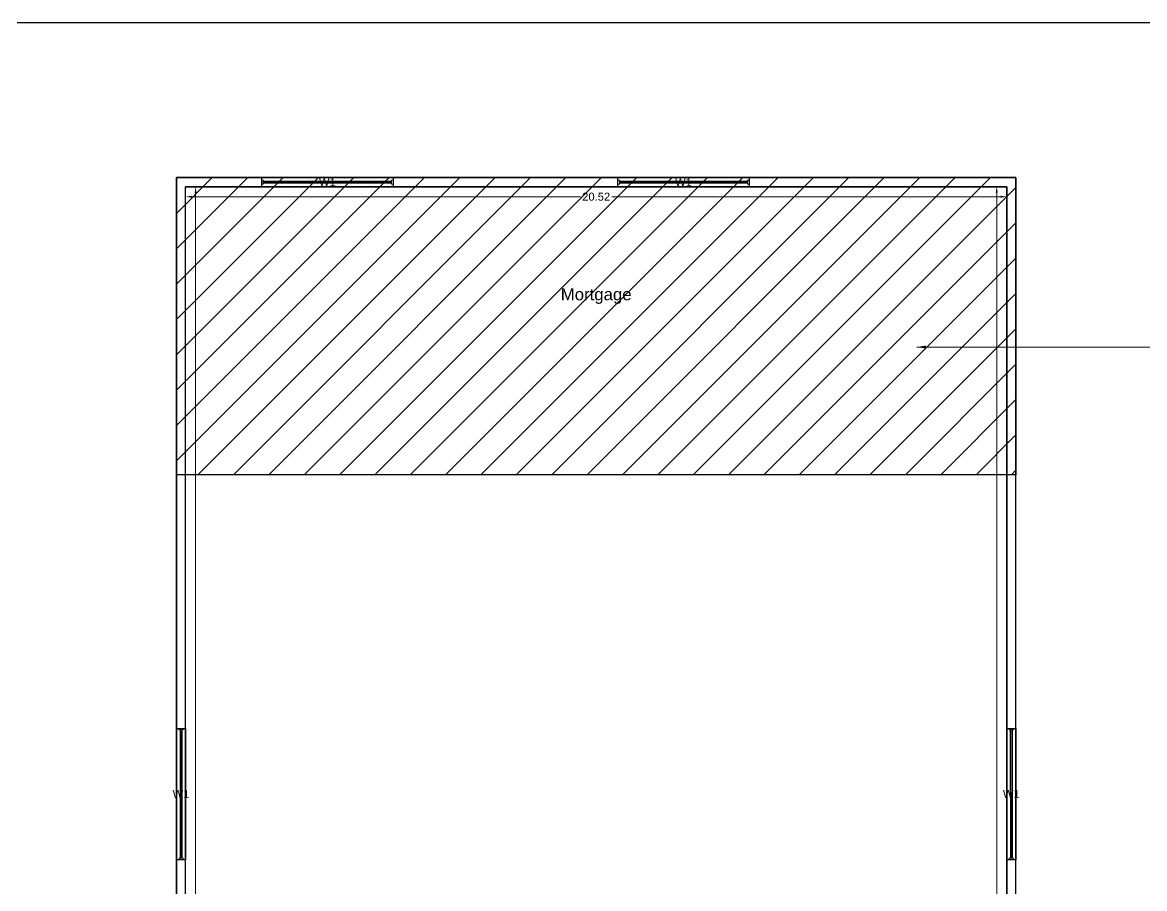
# Model space of a CAD drawing. Header units: metres. Extents: x 25391 to 25818, y 51852 to 52034.
# Drawn here: x 25689.45 to 25717.5, y 51933.65 to 51955.3 of the extents above; entities that cross this region are included whole.
import ezdxf

# ---------------------------------------------------------------- set-up
doc = ezdxf.new("R2010")
doc.units = ezdxf.units.M
doc.header["$MEASUREMENT"] = 0
doc.layers.get('0').update_dxf_attribs({"true_color": 0xffffff})
for name, color, linetype, true_color in [('__BN_CommBUAOutline', 7, 'Continuous', 0x008000), ('__BN_FloorPlan', 153, 'Continuous', 0x7e9dbd), ('__BN_MortgageArea', 147, 'Continuous', 0x455f68), ('__BN_Room', 72, 'Continuous', 0x5ebd00), ('__BN_RoomDimensions', 7, 'Continuous', 0x40e0d0), ('__BN_UnitBUA', 191, 'Continuous', 0xd4aaff), ('__BN_Window', 115, 'Continuous', 0x56816b)]:
    doc.layers.add(name, color=color, linetype=linetype, true_color=true_color)
doc.layers.add('h', color=7, linetype='Continuous')
doc.layers.add('WINDOWS', color=1, linetype='Continuous', lineweight=15)
doc.styles.add('BuildNowFont', font='arial.ttf')
doc.styles.add('PreDCRFont', font='arial.ttf', dxfattribs={"height": 0.25})
doc.dimstyles.new('DIMENSIONS_STYLE', dxfattribs={"dimtxt": 0.2, "dimasz": 0.15, "dimexe": 0.1, "dimexo": 0, "dimgap": 0.05, "dimtad": 0, "dimdsep": 46, "dimtxsty": 'BuildNowFont', "dimcen": 0.09, "dimclrd": 256, "dimclre": 256, "dimclrt": 256, "dimadec": 0, "dimazin": 0, "dimtfac": 1, "dimtdec": 4, "dimtofl": 0, "dimtmove": 0, "dimatfit": 3, "dimfxl": 1, "dimtolj": 1, "dimtzin": 0, "dimlwd": 15, "dimlwe": 9, "dimarcsym": 0})
doc.dimstyles.new('PDCR-PLOT-INT', dxfattribs={"dimtxt": 0.25, "dimasz": 0.23, "dimexe": 0.25, "dimexo": 0.25, "dimgap": 0.25, "dimtad": 0, "dimzin": 0, "dimdsep": 46, "dimtxsty": 'PreDCRFont', "dimblk": 'OBLIQUE', "dimcen": 0.5, "dimdle": 0.1, "dimadec": 0, "dimazin": 0, "dimtfac": 1, "dimtix": 1, "dimtofl": 0, "dimtmove": 1, "dimatfit": 1, "dimfxl": 1, "dimtolj": 1, "dimtzin": 0, "dimlwd": 15, "dimarcsym": 0})

# ---------------------------------------------------------------- blocks, each defined once
blk = doc.blocks.new('_Oblique')
at = {"color": 0, "linetype": 'ByBlock', "lineweight": -2}
blk.add_line((-0.5, -0.5), (0.5, 0.5), dxfattribs=at)
blk = doc.blocks.new('*D100')
at = {"layer": '__BN_RoomDimensions', "color": 9, "lineweight": 9, "true_color": 0xc0c0c0, "transparency": 16777216}
for p, q in [((25693.531, 51951.192), (25693.531, 51950.842)), ((25714.051, 51951.192), (25714.051, 51950.842))]:
    blk.add_line(p, q, dxfattribs=at)
at = {"layer": '__BN_RoomDimensions', "color": 9, "lineweight": 15, "true_color": 0xc0c0c0, "transparency": 16777216}
for p, q in [((25693.681, 51950.942), (25703.403, 51950.942)), ((25713.901, 51950.942), (25704.179, 51950.942))]:
    blk.add_line(p, q, dxfattribs=at)
at = {"layer": '__BN_RoomDimensions', "color": 9, "true_color": 0xc0c0c0, "transparency": 16777216}
for points in [[(25693.681, 51950.967), (25693.681, 51950.917), (25693.531, 51950.942)], [(25713.901, 51950.967), (25713.901, 51950.917), (25714.051, 51950.942)]]:
    blk.add_solid(points, dxfattribs=at)
at = {"layer": 'Defpoints', "color": 0, "transparency": 16777216}
for p in [(25693.531, 51951.192), (25714.051, 51951.192), (25714.051, 51950.942)]:
    blk.add_point(p, dxfattribs=at)
at = {"layer": '__BN_RoomDimensions', "color": 9, "true_color": 0xc0c0c0, "transparency": 16777216, "insert": (25703.791, 51950.942), "char_height": 0.2, "attachment_point": 5, "style": 'BuildNowFont'}
blk.add_mtext('\\A1;20.52 ', dxfattribs=at)
blk = doc.blocks.new('*D101')
at = {"layer": '__BN_RoomDimensions', "color": 9, "lineweight": 9, "true_color": 0xc0c0c0, "transparency": 16777216}
for p, q in [((25714.051, 51951.192), (25713.701, 51951.192)), ((25714.051, 51903.463), (25713.701, 51903.463))]:
    blk.add_line(p, q, dxfattribs=at)
at = {"layer": '__BN_RoomDimensions', "color": 9, "lineweight": 15, "true_color": 0xc0c0c0, "transparency": 16777216}
for p, q in [((25713.801, 51951.042), (25713.801, 51927.719)), ((25713.801, 51903.613), (25713.801, 51926.936))]:
    blk.add_line(p, q, dxfattribs=at)
at = {"layer": '__BN_RoomDimensions', "color": 9, "true_color": 0xc0c0c0, "transparency": 16777216}
for points in [[(25713.776, 51951.042), (25713.826, 51951.042), (25713.801, 51951.192)], [(25713.776, 51903.613), (25713.826, 51903.613), (25713.801, 51903.463)]]:
    blk.add_solid(points, dxfattribs=at)
at = {"layer": 'Defpoints', "color": 0, "transparency": 16777216}
for p in [(25714.051, 51951.192), (25713.801, 51903.463), (25714.051, 51903.463)]:
    blk.add_point(p, dxfattribs=at)
at = {"layer": '__BN_RoomDimensions', "color": 9, "true_color": 0xc0c0c0, "transparency": 16777216, "insert": (25713.801, 51927.328), "char_height": 0.2, "attachment_point": 5, "rotation": 90, "style": 'BuildNowFont'}
blk.add_mtext('\\A1;47.73 ', dxfattribs=at)
blk = doc.blocks.new('*D105')
at = {"layer": '__BN_RoomDimensions', "color": 9, "lineweight": 9, "true_color": 0xc0c0c0, "transparency": 16777216}
for p, q in [((25693.531, 51951.192), (25693.881, 51951.192)), ((25693.531, 51900.348), (25693.881, 51900.348))]:
    blk.add_line(p, q, dxfattribs=at)
at = {"layer": '__BN_RoomDimensions', "color": 9, "lineweight": 15, "true_color": 0xc0c0c0, "transparency": 16777216}
for p, q in [((25693.781, 51951.042), (25693.781, 51926.157)), ((25693.781, 51900.498), (25693.781, 51925.383))]:
    blk.add_line(p, q, dxfattribs=at)
at = {"layer": '__BN_RoomDimensions', "color": 9, "true_color": 0xc0c0c0, "transparency": 16777216}
for points in [[(25693.756, 51951.042), (25693.806, 51951.042), (25693.781, 51951.192)], [(25693.756, 51900.498), (25693.806, 51900.498), (25693.781, 51900.348)]]:
    blk.add_solid(points, dxfattribs=at)
at = {"layer": 'Defpoints', "color": 0, "transparency": 16777216}
for p in [(25693.531, 51951.192), (25693.781, 51951.192), (25693.531, 51900.348)]:
    blk.add_point(p, dxfattribs=at)
at = {"layer": '__BN_RoomDimensions', "color": 9, "true_color": 0xc0c0c0, "transparency": 16777216, "insert": (25693.781, 51925.77), "char_height": 0.2, "attachment_point": 5, "rotation": 90, "style": 'BuildNowFont'}
blk.add_mtext('\\A1;50.84 ', dxfattribs=at)

msp = doc.modelspace()

# ---------------------------------------------------------------- hatches: boundary and pattern name
at = {"layer": 'h', "ltscale": 2, "transparency": 33554687}
h = msp.add_hatch(dxfattribs=at)
h.set_pattern_fill('ANSI31', scale=5)
h.set_pattern_definition([(45, (282.26046, 0), (-0.441941738, 0.441941738), [])])
h.paths.add_polyline_path([(25693.30089, 51951.42234), (25714.28089, 51951.42234), (25714.28089, 51943.9936), (25693.30089, 51943.9936)])

# ---------------------------------------------------------------- linework, layer by layer
at = {"color": 7, "ltscale": 2}
for p, q in [((25714.28089, 51951.42234), (25693.30089, 51951.42234)), ((25693.30089, 51900.11834), (25693.30089, 51951.42234)), ((25693.30089, 51877.61834), (25693.30089, 51951.42234)), ((25714.28089, 51900.11834), (25714.28089, 51951.42234)), ((25714.28089, 51877.61834), (25714.28089, 51951.42234)), ((25714.05089, 51951.19234), (25693.53089, 51951.19234)), ((25693.53089, 51900.34834), (25693.53089, 51951.19234)), ((25714.05089, 51903.46334), (25714.05089, 51951.19234))]:
    msp.add_line(p, q, dxfattribs=at)
msp.add_lwpolyline([(25693.30089, 51951.42234), (25714.28089, 51951.42234), (25714.28089, 51943.9936), (25693.30089, 51943.9936)], close=True, dxfattribs=at)
at = {"layer": '__BN_CommBUAOutline', "ltscale": 2}
msp.add_lwpolyline([(25693.30089, 51900.11834), (25714.28089, 51900.11834), (25714.28089, 51951.42234), (25693.30089, 51951.42234)], close=True, dxfattribs=at)
at = {"layer": '__BN_FloorPlan', "ltscale": 2}
msp.add_lwpolyline([(25685.39994, 51955.29809), (25725.54406, 51955.29809), (25725.54406, 51871.79446), (25685.39994, 51871.79446)], close=True, dxfattribs=at)
at = {"layer": '__BN_MortgageArea', "ltscale": 2}
msp.add_lwpolyline([(25693.30089, 51951.42234), (25714.28089, 51951.42234), (25714.28089, 51943.9936), (25693.30089, 51943.9936)], close=True, dxfattribs=at)
at = {"layer": '__BN_Room', "ltscale": 2}
msp.add_lwpolyline([(25693.53089, 51951.19234), (25714.05089, 51951.19234), (25714.05089, 51903.46334), (25710.93589, 51903.46334), (25710.93589, 51900.34834), (25693.53089, 51900.34834)], close=True, dxfattribs=at)
at = {"layer": '__BN_UnitBUA', "ltscale": 2}
msp.add_lwpolyline([(25693.30089, 51900.11834), (25714.28089, 51900.11834), (25714.28089, 51951.42234), (25693.30089, 51951.42234)], close=True, dxfattribs=at)
at = {"layer": '__BN_Window', "ltscale": 2}
for points in [[(25695.43235, 51951.42234), (25698.71405, 51951.42234), (25698.71405, 51951.19234), (25695.43235, 51951.19234)], [(25704.33261, 51951.42234), (25707.61431, 51951.42234), (25707.61431, 51951.19234), (25704.33261, 51951.19234)], [(25693.30089, 51937.6513), (25693.53089, 51937.6513), (25693.53089, 51934.36961), (25693.30089, 51934.36961)], [(25714.05089, 51937.6513), (25714.28089, 51937.6513), (25714.28089, 51934.36961), (25714.05089, 51934.36961)]]:
    msp.add_lwpolyline(points, close=True, dxfattribs=at)
at = {"layer": 'WINDOWS', "color": 252}
for p, q in [((25698.65016, 51951.30734), (25695.49625, 51951.30657)), ((25707.55042, 51951.30734), (25704.39651, 51951.30657)), ((25693.41588, 51937.58741), (25693.41665, 51934.4335)), ((25714.16588, 51937.58741), (25714.16665, 51934.4335))]:
    msp.add_line(p, q, dxfattribs=at)
at = {"layer": 'WINDOWS'}
for points in [[(25698.71405, 51951.42233), (25698.71405, 51951.19234), (25695.43236, 51951.19233), (25695.43235, 51951.42233)], [(25707.61431, 51951.42233), (25707.61431, 51951.19234), (25704.33262, 51951.19233), (25704.33261, 51951.42233)], [(25693.30089, 51937.6513), (25693.53088, 51937.6513), (25693.53089, 51934.36961), (25693.30089, 51934.3696)], [(25714.05089, 51937.6513), (25714.28088, 51937.6513), (25714.28089, 51934.36961), (25714.05089, 51934.3696)]]:
    msp.add_lwpolyline(points, close=True, dxfattribs=at)
at = {"layer": 'WINDOWS', "color": 252}
for points in [[(25695.43236, 51951.35769), (25695.43236, 51951.25546), (25695.47069, 51951.25546), (25695.47069, 51951.35769)], [(25698.71405, 51951.35845), (25698.71405, 51951.25623), (25698.67572, 51951.25623), (25698.67572, 51951.35845)], [(25704.33262, 51951.35769), (25704.33262, 51951.25546), (25704.37096, 51951.25546), (25704.37096, 51951.35769)], [(25707.61431, 51951.35845), (25707.61431, 51951.25623), (25707.57598, 51951.25623), (25707.57598, 51951.35845)], [(25693.36477, 51937.6513), (25693.46699, 51937.6513), (25693.46699, 51937.61297), (25693.36477, 51937.61297)], [(25714.11477, 51937.6513), (25714.21699, 51937.6513), (25714.21699, 51937.61297), (25714.11477, 51937.61297)], [(25693.36554, 51934.36961), (25693.46776, 51934.36961), (25693.46776, 51934.40794), (25693.36554, 51934.40794)], [(25714.11554, 51934.36961), (25714.21776, 51934.36961), (25714.21776, 51934.40794), (25714.11554, 51934.40794)]]:
    msp.add_lwpolyline(points, close=True, dxfattribs=at)
for points in [[(25695.47069, 51951.33213), (25698.67572, 51951.3329)], [(25695.47069, 51951.28102), (25698.67572, 51951.28179)], [(25695.49625, 51951.28102), (25695.49625, 51951.33213)], [(25698.65016, 51951.28179), (25698.65016, 51951.3329)], [(25704.37096, 51951.33213), (25707.57598, 51951.3329)], [(25704.37096, 51951.28102), (25707.57598, 51951.28179)], [(25704.39651, 51951.28102), (25704.39651, 51951.33213)], [(25707.55042, 51951.28179), (25707.55042, 51951.3329)], [(25693.39109, 51934.40794), (25693.39033, 51937.61297)], [(25693.44144, 51937.58741), (25693.39033, 51937.58741)], [(25693.4422, 51934.40794), (25693.44144, 51937.61297)], [(25714.14109, 51934.40794), (25714.14033, 51937.61297)], [(25714.19144, 51937.58741), (25714.14033, 51937.58741)], [(25714.1922, 51934.40794), (25714.19144, 51937.61297)], [(25693.4422, 51934.4335), (25693.39109, 51934.4335)], [(25714.1922, 51934.4335), (25714.14109, 51934.4335)]]:
    msp.add_lwpolyline(points, dxfattribs=at)

# ---------------------------------------------------------------- texts
at = {"layer": '__BN_MortgageArea', "color": 157, "true_color": 0x455f68, "insert": (25703.79089, 51948.45797), "char_height": 0.3, "width": 1.7564734, "attachment_point": 5, "style": 'BuildNowFont'}
msp.add_mtext('Mortgage', dxfattribs=at)
at = {"layer": '__BN_Window', "color": 127, "true_color": 0x56816b, "char_height": 0.2, "width": 0.3716808, "attachment_point": 5, "style": 'BuildNowFont'}
for insert in [(25697.0732, 51951.30734), (25705.97346, 51951.30734), (25693.41589, 51936.01045), (25714.16589, 51936.01045)]:
    msp.add_mtext('W1', dxfattribs=dict(at, insert=insert))

# ---------------------------------------------------------------- dimensions: what is measured, and where the dimension line sits
at = {"layer": '__BN_RoomDimensions'}
for p1, p2, picture, middle in [((25693.53089, 51951.19234), (25714.05089, 51951.19234), '*D100', (25703.79089, 51950.94234)), ((25693.53089, 51900.34834), (25693.53089, 51951.19234), '*D105', (25693.78089, 51925.77034)), ((25714.05089, 51951.19234), (25714.05089, 51903.46334), '*D101', (25713.80089, 51927.32784))]:
    dim = msp.add_aligned_dim(p1=p1, p2=p2, distance=-0.25, dimstyle='DIMENSIONS_STYLE', override={"dimpost": '<> '}, dxfattribs=at)
    dim.commit()
    dim.dimension.update_dxf_attribs({"geometry": picture, "text_midpoint": middle})

# ---------------------------------------------------------------- leaders
at = {"color": 7, "ltscale": 2}
msp.add_leader([(25711.80377, 51947.18426), (25722.05158, 51947.18426)], dimstyle='PDCR-PLOT-INT', override={"dimgap": 0.25, "dimtad": 0}, dxfattribs=at)

doc.saveas('drawing.dxf')
